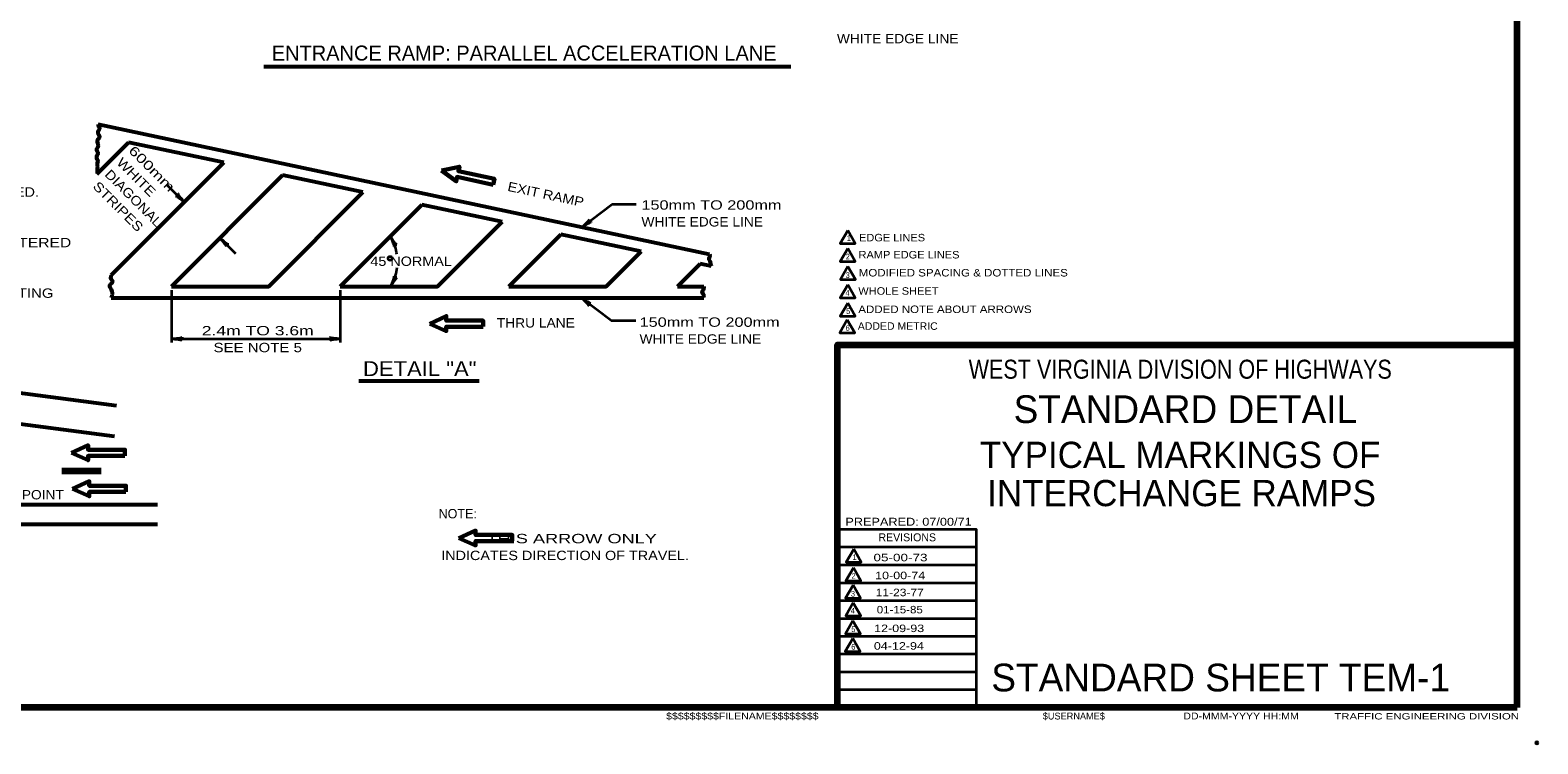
# Model space of a CAD drawing. Extents: x -60 to 795, y -466 to 78.
# Drawn here: x 311.5 to 795.1, y -465.8 to -237.1 of the extents above; entities that cross this region are included whole.
import ezdxf
from ezdxf.enums import TextEntityAlignment as Align

# ---------------------------------------------------------------- set-up
doc = ezdxf.new("R2010")
doc.units = 0
doc.header["$LTSCALE"] = 1.2
doc.header["$PDMODE"] = 32
doc.header["$PDSIZE"] = 0.6
doc.layers.add('1', color=7, linetype='Continuous', lineweight=40)
doc.layers.add('61', color=7, linetype='Continuous', lineweight=35)

msp = doc.modelspace()

# ---------------------------------------------------------------- linework, layer by layer
at = {"layer": '1', "lineweight": 158}
for q in [(788.514, 71.909), (788.514, -337.891), (-3.086, -454.191)]:
    msp.add_line((788.514, -454.191), q, dxfattribs=at)
at = {"layer": '1', "lineweight": 13}
msp.add_line((788.514, -454.191), (788.514, 71.909), dxfattribs=at)
at = {"layer": '1', "lineweight": 53}
for p, q in [((555.501, -248.848), (386.529, -248.848)), ((529.431, -308.993), (333.294, -267.301)), ((332.927, -283.25), (343.11, -273.068)), ((373.628, -279.555), (343.11, -273.068)), ((337.565, -315.618), (373.628, -279.555)), ((356.863, -319.23), (392.522, -283.571)), ((418.253, -289.041), (392.522, -283.571)), ((410.973, -319.23), (437.147, -293.057)), ((462.878, -298.526), (437.147, -293.057)), ((465.084, -319.23), (481.772, -302.542)), ((507.503, -308.011), (481.772, -302.542)), ((519.194, -319.23), (526.397, -312.027)), ((529.918, -312.776), (526.397, -312.027)), ((339.203, -357.443), (20.602, -315.828)), ((337.553, -322.83), (527.594, -322.83)), ((519.194, -319.23), (527.594, -319.23)), ((338.559, -367.343), (19.32, -325.644)), ((417.001, -349.48), (455.566, -349.48)), ((19.32, -389.094), (352.334, -389.094)), ((19.32, -395.394), (352.334, -395.394))]:
    msp.add_line(p, q, dxfattribs=at)
at = {"layer": '1', "lineweight": 35}
for p, q in [((360.957, -292.226), (355.471, -286.74)), ((377.503, -308.772), (372.412, -303.681)), ((356.863, -320.43), (356.863, -337.23)), ((410.973, -320.43), (410.973, -337.23)), ((356.863, -336.03), (410.973, -336.03)), ((615.014, -402.791), (570.514, -402.791)), ((615.014, -408.491), (570.514, -408.491)), ((615.014, -414.291), (570.514, -414.291)), ((615.014, -419.991), (570.514, -419.991)), ((615.014, -425.691), (570.514, -425.691)), ((615.014, -431.391), (570.514, -431.391)), ((615.014, -437.091), (570.514, -437.091)), ((615.014, -442.791), (570.514, -442.791)), ((615.014, -448.491), (570.514, -448.491))]:
    msp.add_line(p, q, dxfattribs=at)
at = {"layer": '1', "lineweight": 106}
msp.add_line((321.72, -378.294), (334.32, -378.294), dxfattribs=at)
at = {"layer": '1', "lineweight": 60}
for points in [[(460.021, -286.65), (460.435, -284.776), (448.905, -282.229), (449.211, -280.846), (443.485, -282.064)], [(443.485, -282.064), (448.18, -285.51), (448.481, -284.151), (460.011, -286.697)], [(456.815, -332.086), (456.817, -330.166), (445.009, -330.157), (445.01, -328.741), (439.68, -331.161)], [(439.68, -331.161), (445.006, -333.517), (445.007, -332.125), (456.815, -332.134)], [(341.921, -373.465), (341.921, -371.545), (330.113, -371.545), (330.113, -370.129), (324.785, -372.553)], [(324.785, -372.553), (330.113, -374.905), (330.113, -373.513), (341.921, -373.513)], [(342.27, -385.003), (342.27, -383.083), (330.462, -383.083), (330.462, -381.667), (325.134, -384.091)], [(325.134, -384.091), (330.462, -386.443), (330.462, -385.051), (342.27, -385.051)], [(466.185, -400.784), (466.187, -398.864), (454.379, -398.855), (454.38, -397.439), (449.05, -399.859)], [(449.05, -399.859), (454.376, -402.215), (454.377, -400.823), (466.185, -400.832)]]:
    msp.add_lwpolyline(points, dxfattribs=at)
at = {"layer": '1', "lineweight": 53}
for points in [[(356.863, -319.23), (388.063, -319.23), (418.253, -289.041)], [(410.973, -319.23), (442.173, -319.23), (462.878, -298.526)], [(465.084, -319.23), (496.284, -319.23), (507.502, -308.011)]]:
    msp.add_lwpolyline(points, dxfattribs=at)
at = {"layer": '1', "lineweight": 35}
for points in [[(505.955, -292.935), (498.159, -292.935), (488.492, -300.291)], [(505.821, -330.282), (498.025, -330.282), (488.358, -322.927)], [(615.014, -454.191), (615.014, -397.091), (570.514, -397.091)]]:
    msp.add_lwpolyline(points, dxfattribs=at)
for points in [[(573.784, -301.261), (571.384, -305.418), (576.184, -305.418)], [(573.752, -307.067), (571.352, -311.224), (576.152, -311.224)], [(573.833, -312.873), (571.433, -317.03), (576.233, -317.03)], [(573.766, -318.679), (571.366, -322.836), (576.166, -322.836)], [(573.766, -324.548), (571.366, -328.705), (576.166, -328.705)], [(573.596, -329.927), (571.196, -334.084), (575.996, -334.084)], [(575.673, -403.416), (573.273, -407.573), (578.072, -407.573)], [(575.594, -409.372), (573.194, -413.529), (577.994, -413.529)], [(575.48, -414.926), (573.08, -419.083), (577.88, -419.083)], [(575.524, -420.602), (573.124, -424.759), (577.924, -424.759)], [(575.443, -426.4), (573.043, -430.557), (577.843, -430.557)], [(575.35, -432.028), (572.95, -436.185), (577.75, -436.185)]]:
    msp.add_lwpolyline(points, close=True, dxfattribs=at)
at = {"layer": '1', "lineweight": 158}
msp.add_lwpolyline([(570.514, -454.191), (570.514, -337.891), (788.514, -337.891)], dxfattribs=at)
at = {"layer": '1', "lineweight": 35}
msp.add_circle((426.985, -310.224), 0.649, dxfattribs=at)
for start, end in [(8.45809, 26.78262), (333.76453, 352.95369)]:
    msp.add_arc((413.674, -311.234), 15.69, start, end, dxfattribs=at)
at = {"layer": '1'}
for centre, major_axis, ratio, start_param, end_param in [((359.797, -291.535), (1.648, -1.383), 0.122415, 0.8963533, 3.1415927), ((359.797, -291.535), (1.648, -1.383), 0.122415, 0.8963533, 3.1415927), ((360.186, -291.096), (1.341, -1.639), 0.07063, 3.1407148, 5.41811), ((360.186, -291.096), (1.341, -1.639), 0.07063, 3.1407148, 5.41811), ((489.333, -299.234), (-1.592, -1.447), 0.122415, 0.8963533, 3.1415927), ((489.716, -299.678), (-1.805, -1.109), 0.07063, 3.1407148, 5.41811), ((373.183, -304.812), (-1.341, 1.639), 0.07063, 3.1407148, 5.41811), ((373.572, -304.373), (-1.648, 1.383), 0.122415, 0.8963533, 3.1415927), ((427.499, -304.428), (-0.803, 1.96), 0.07063, 3.1407148, 5.41811), ((427.999, -304.123), (-1.171, 1.804), 0.122415, 0.8963533, 3.1415927), ((427.467, -317.903), (-0.778, -2.006), 0.122415, 0.8963533, 3.1415927), ((428.008, -318.13), (-1.12, -1.798), 0.07063, 3.1407148, 5.41811), ((489.199, -323.984), (-1.592, 1.447), 0.122415, 3.1415927, 5.386832), ((489.582, -323.539), (-1.805, 1.109), 0.07063, 0.8650754, 3.1424706), ((358.208, -336.284), (-2.108, 0.211), 0.07063, 3.1407148, 5.41811), ((358.208, -336.284), (-2.108, 0.211), 0.07063, 3.1407148, 5.41811), ((358.173, -335.699), (-2.143, -0.187), 0.122415, 0.8963533, 3.1415927), ((358.173, -335.699), (-2.143, -0.187), 0.122415, 0.8963533, 3.1415927), ((409.664, -336.362), (2.143, 0.187), 0.122415, 0.8963533, 3.1415927), ((409.628, -335.776), (2.108, -0.211), 0.07063, 3.1407148, 5.41811)]:
    msp.add_ellipse(centre, major_axis=major_axis, ratio=ratio, start_param=start_param, end_param=end_param, dxfattribs=at)
at = {"layer": '1', "lineweight": 53}
for points in [[(333.294, -267.301), (333.394, -267.803), (333.815, -268.463), (333.274, -269.544), (333.334, -270.385), (333.785, -271.196), (333.454, -271.917), (333.004, -272.638), (333.094, -273.208), (333.274, -273.809), (333.214, -274.5), (332.794, -275.221), (332.884, -275.731), (333.214, -276.212), (333.274, -276.662), (332.944, -277.233), (332.794, -277.893), (332.944, -278.434), (333.244, -279.035), (333.004, -279.725), (333.004, -280.266), (333.094, -280.927), (332.974, -281.617), (333.034, -282.218), (332.927, -283.25)], [(529.431, -308.993), (529.503, -309.601), (529.162, -310.226), (529.56, -311.079), (529.759, -311.876), (529.787, -312.018), (529.918, -312.776)], [(337.565, -315.618), (337.327, -316.425), (337.928, -317.746), (336.967, -318.948), (337.327, -319.909), (337.808, -321.23), (337.688, -322.311), (337.553, -322.83)], [(527.594, -319.23), (527.542, -320.036), (527.144, -320.633), (527.059, -321.287), (527.485, -321.656), (527.542, -322.254), (527.594, -322.83)]]:
    msp.add_spline(points, degree=3, dxfattribs=at)
at = {"layer": '1'}
msp.add_point((794.814, -465.491), dxfattribs=at)
at = {"layer": '61', "lineweight": 53}
for q in [(635.814, -454.191), (635.814, -454.191), (635.814, -454.191), (636.114, -454.191), (636.114, -454.191)]:
    msp.add_line((788.514, -454.191), q, dxfattribs=at)

# ---------------------------------------------------------------- texts
at = {"layer": '1'}
for s, height, width, p in [('WHITE EDGE LINE', 3, 1.1, (570.304, -241.304)), ('1.   MARKER PLACEMENT AT GORES ONLY WHEN SPECIFIED.', 3, 1.15, (176.183, -290.47)), ('150mm TO 200mm', 3, 1.3, (507.597, -294.616)), ('WHITE EDGE LINE', 3, 1.1, (507.597, -300.016)), ('   SHOULD BE APPROXIMATELY 3.6m APART AND CENTERED', 3, 1.25, (176.183, -306.67)), ('EDGE LINES', 2.4, 1.1, (577.383, -304.779)), ('2', 1.8, 0.9, (573.138, -310.561)), ('RAMP EDGE LINES', 2.4, 1.1, (577.235, -310.256)), ('45 NORMAL', 3, 1.15, (420.645, -312.64)), ('MODIFIED SPACING & DOTTED LINES', 2.4, 1.15, (577.309, -316.029)), ('3', 1.8, 0.9, (573.103, -316.5)), ('3.   END MARKERS APPROXIMATELY 6.0m BEYOND EXISTING', 3, 1.2, (176.183, -322.87)), ('4', 1.8, 0.95, (573.034, -322.198)), ('WHOLE SHEET', 2.4, 1.1, (577.161, -321.876)), ('5', 1.8, 0.9, (573.263, -328.067)), ('ADDED NOTE ABOUT ARROWS', 2.4, 1.15, (577.161, -327.745)), ('THRU LANE', 3, 1.1, (461.219, -332.386)), ('150mm TO 200mm', 3, 1.3, (507.008, -332.151)), ('6', 1.8, 0.85, (573.092, -333.446)), ('ADDED METRIC', 2.4, 1.05, (576.99, -333.124)), ('WHITE EDGE LINE', 3, 1.1, (507.008, -337.552)), ('DETAIL "A"', 4.8, 1.1, (418.296, -347.97)), ('THEORETICAL GORE POINT', 3, 1.1, (262.513, -387.469)), ('PREPARED: 07/00/71', 2.537, 1.2, (573.014, -395.891)), ('         THIS ARROW ONLY', 3, 1.45, (443.379, -401.519)), ('INDICATES DIRECTION OF TRAVEL.', 3, 1.15, (443.379, -406.919)), ('2', 1.8, 0.9, (574.99, -412.919)), ('3', 1.8, 0.9, (574.789, -418.604)), ('4', 1.8, 0.95, (574.746, -424.019)), ('5', 1.8, 0.9, (574.921, -429.988)), ('6', 1.8, 0.85, (574.914, -435.616)), ('$$$$$$$$$FILENAME$$$$$$$$', 2.2, 1.15, (515.514, -457.991)), ('DD-MMM-YYYY HH:MM', 2.2, 1.15, (681.414, -457.991)), ('TRAFFIC ENGINEERING DIVISION', 2.031, 1.35, (729.814, -457.991))]:
    msp.add_text(s, height=height, dxfattribs=dict(at, width=width)).set_placement(p)
for s, height, p in [('ENTRANCE RAMP: PARALLEL ACCELERATION LANE', 4.8, (389.007, -246.829)), ('1', 1.8, (573.446, -304.657)), ('NOTE:', 3, (442.55, -393.542)), ('REVISIONS', 2.537, (583.614, -400.891)), ('1', 1.8, (575.286, -406.92)), ('STANDARD SHEET TEM-1 ', 8.881, (619.814, -448.991)), ('$USERNAME$', 2.2, (636.314, -457.991))]:
    msp.add_text(s, height=height, dxfattribs=at).set_placement(p)
for s, rotation, width, p in [('600mm', 315, 1.4, (342.858, -275.939)), ('WHITE', 315, 1.2, (339.04, -279.758)), ('DIAGONAL', 315, 1.15, (335.222, -283.576)), ('STRIPES', 315, 1.2, (331.403, -287.394)), ('EXIT RAMP', 348, 1.15, (464.457, -288.562))]:
    msp.add_text(s, height=3, rotation=rotation, dxfattribs=dict(at, width=width)).set_placement(p)
for s, height, width, p in [('2.4m TO 3.6m', 3, 1.4, (384.528, -334.896)), ('SEE NOTE 5', 3, 1.2, (384.528, -340.296)), ('WEST VIRGINIA DIVISION OF HIGHWAYS', 6.089, 0.85, (680.414, -348.791)), ('05-00-73', 2.4, 1.35, (590.688, -407.291)), ('10-00-74', 2.4, 1.25, (590.585, -413.042)), ('11-23-77', 2.4, 1.2, (590.452, -418.479)), ('01-15-85', 2.4, 1.15, (590.452, -423.995)), ('12-09-93', 2.4, 1.25, (590.26, -429.986)), ('04-12-94', 2.4, 1.25, (590.177, -435.614))]:
    msp.add_text(s, height=height, dxfattribs=dict(at, width=width)).set_placement(p, align=Align.CENTER)
for s, height, p in [('STANDARD DETAIL', 8.881, (682.064, -362.991)), ('TYPICAL MARKINGS OF', 8.391, (680.385, -377.374)), ('INTERCHANGE RAMPS', 8.391, (680.839, -389.636))]:
    msp.add_text(s, height=height, dxfattribs=at).set_placement(p, align=Align.CENTER)

doc.saveas('drawing.dxf')
